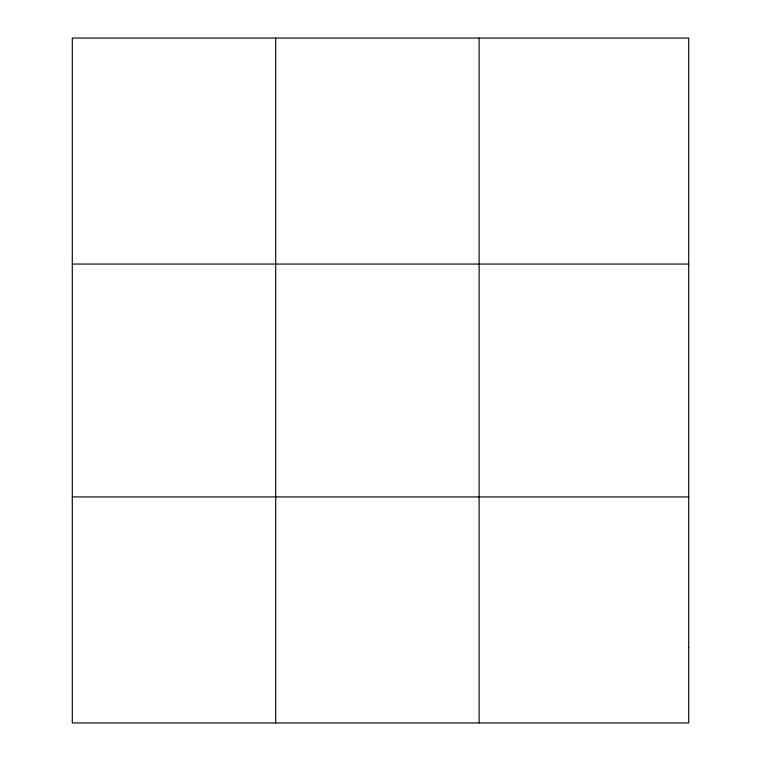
<?xml version="1.0" encoding="UTF-8"?>
<svg xmlns="http://www.w3.org/2000/svg" width="761" height="761" viewBox="0 0 761 761"><rect width="100%" height="100%" fill="white"/><g stroke="black" fill="none" stroke-linecap="round" stroke-linejoin="round"><path stroke-width="1.14" d="M275.71 722.95L275.71 38.05M479.126 722.95L479.126 38.05M72.295 264.067L688.705 264.067M72.295 496.933L688.705 496.933M688.705 647.611L688.705 722.95L72.295 722.95L72.295 38.05L688.705 38.05L688.705 647.611"/></g></svg>
